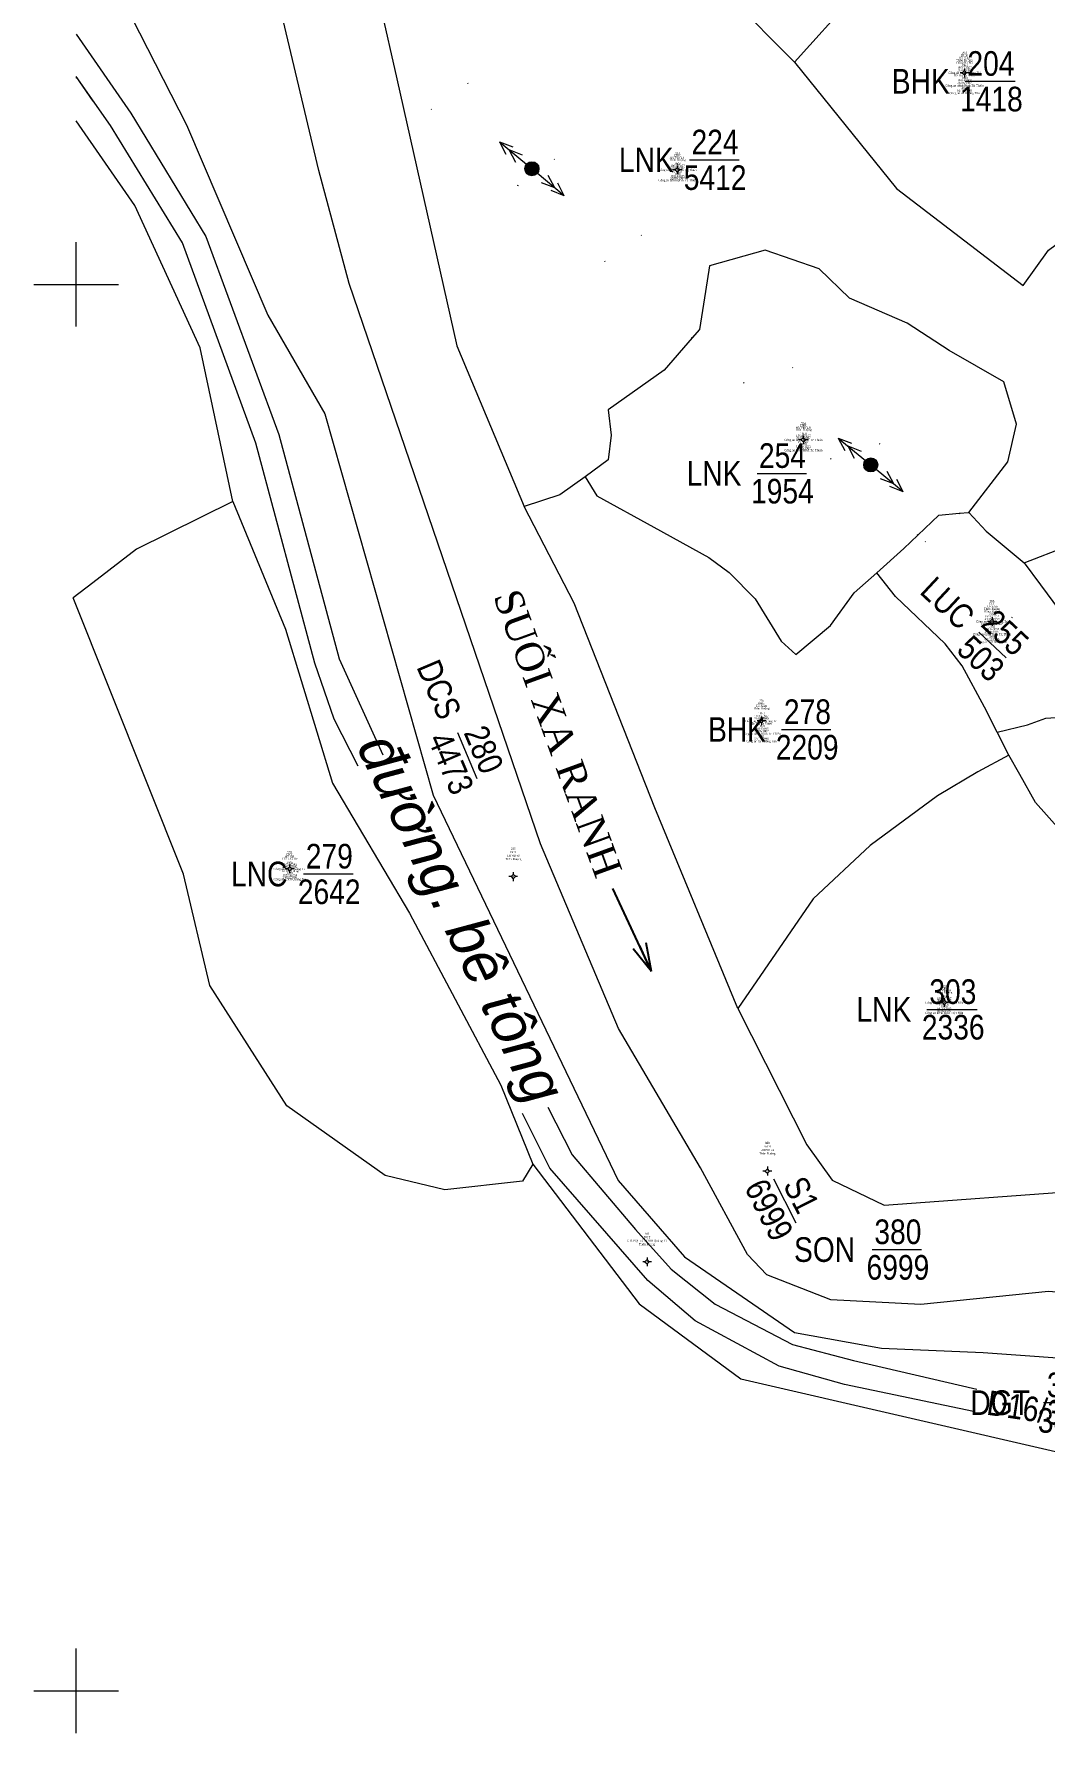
# Model space of a CAD drawing. Header units: metres. Extents: x 546779 to 548251, y 1841578 to 1843315.
# Drawn here: x 546994 to 547137.6, y 1841994 to 1842235.6 of the extents above; entities that cross this region are included whole.
import ezdxf
from ezdxf.enums import TextEntityAlignment as Align

# ---------------------------------------------------------------- set-up
doc = ezdxf.new("R2010")
doc.units = ezdxf.units.M
doc.header["$MEASUREMENT"] = 0
doc.linetypes.add('DGN Style 1', pattern=[16.3472, 0.0272, -16.32])
for name, color, linetype, lineweight in [('Level 10', 7, 'Continuous', 0), ('Level 11', 7, 'Continuous', 0), ('Level 13', 7, 'Continuous', 0), ('Level 14', 7, 'Continuous', 0), ('Level 15', 7, 'Continuous', 0), ('Level 22', 7, 'Continuous', 0), ('Level 23', 7, 'Continuous', 0), ('Level 24', 7, 'Continuous', 0), ('Level 28', 7, 'Continuous', 0), ('Level 31', 7, 'Continuous', 0), ('Level 35', 7, 'Continuous', 0), ('Level 39', 7, 'Continuous', 0), ('Level 55', 7, 'Continuous', 0), ('Level 59', 7, 'Continuous', 0), ('Level 60', 7, 'Continuous', 0)]:
    doc.layers.add(name, color=color, linetype=linetype, lineweight=lineweight)
doc.styles.add('Style-VHtimei', font='VHtimei.shx')
doc.styles.add('Style-Vnariali', font='Vnariali.shx')
doc.styles.add('Style-vnarialNarrowI', font='vnarialNarrowI.shx')
doc.styles.add('Style-Vntimei', font='Vntimei.shx')
doc.dimstyles.get("Standard").update_dxf_attribs({"dimtxt": 0.18, "dimasz": 0.18, "dimexe": 0.18, "dimexo": 0.0625, "dimgap": 0.09, "dimtad": 0, "dimtih": 1, "dimtoh": 1, "dimdec": 4, "dimzin": 0, "dimdsep": 46, "dimtxsty": 'Standard', "dimcen": 0.09, "dimadec": 0, "dimazin": 0, "dimtfac": 1, "dimtdec": 4, "dimtofl": 0, "dimtmove": 0, "dimatfit": 3, "dimfxl": 1, "dimtolj": 1, "dimtzin": 0, "dimarcsym": 0})

# ---------------------------------------------------------------- blocks, each defined once
blk = doc.blocks.new('CS1_12')
at = {"layer": 'Level 55', "linetype": 'Continuous', "lineweight": 0}
h = blk.add_hatch(color=7, dxfattribs=at)
edge = h.paths.add_edge_path()
edge.add_arc((0.004881, -0.002353), 1, 0, 360)
at = {"layer": 'Level 55', "color": 230, "linetype": 'Continuous', "lineweight": 0}
for p, q in [((-6.000885, 0.136609), (-4.06439, 0.732413)), ((-6.000885, 0.136609), (-0.994714, 0.018562)), ((-6.000885, 0.136609), (-4.167309, -0.672402)), ((-4.247345, 0.091924), (-2.304663, 0.679872)), ((-4.247345, 0.091924), (-2.419956, -0.709231)), ((4.244006, -0.12001), (2.43233, 0.693518)), ((5.997546, -0.164695), (4.18587, 0.648833)), ((5.997546, -0.164695), (0.999231, -0.040461)), ((4.244006, -0.12001), (2.315367, -0.709628)), ((5.997546, -0.164695), (4.06272, -0.746457))]:
    blk.add_line(p, q, dxfattribs=at)
blk.add_circle((0.004881, -0.002353), 1, dxfattribs=at)
blk = doc.blocks.new('CS1_13')
at = {"layer": 'Level 55', "linetype": 'Continuous', "lineweight": 0}
h = blk.add_hatch(color=7, dxfattribs=at)
edge = h.paths.add_edge_path()
edge.add_arc((0.004881, -0.002353), 1, 0, 360)
at = {"layer": 'Level 55', "color": 230, "linetype": 'Continuous', "lineweight": 0}
for p, q in [((-5.999546, 0.136947), (-4.058211, 0.729332)), ((-5.999546, 0.136947), (-1.000959, 0.024132)), ((-5.999546, 0.136947), (-4.171969, -0.674078)), ((-4.253751, 0.090063), (-2.312416, 0.682448)), ((-4.253751, 0.090063), (-2.418331, -0.714757)), ((4.250476, -0.118157), (2.429103, 0.685025)), ((6.004114, -0.158837), (4.176536, 0.652189)), ((6.004114, -0.158837), (0.999321, -0.038179)), ((4.250476, -0.118157), (2.323188, -0.71218)), ((6.004114, -0.158837), (4.062779, -0.751221))]:
    blk.add_line(p, q, dxfattribs=at)
blk.add_circle((0.004881, -0.002353), 1, dxfattribs=at)
blk = doc.blocks.new('TerminatorOpen_0.5')
at = {"color": 0, "linetype": 'ByBlock', "lineweight": -2}
for q in [(-1, 0.25), (-1, 0), (-1, -0.25)]:
    blk.add_line((0, 0), q, dxfattribs=at)
blk = doc.blocks.new('N_THUA_200')
at = {"layer": 'Level 13', "color": 230, "linetype": 'Continuous', "lineweight": 13, "flags": 128}
blk.add_lwpolyline([(-2.62, 0), (4.46, 0)], dxfattribs=at)
at = {"layer": 'Level 13', "color": 230, "linetype": 'Continuous', "lineweight": 0, "style": 'Style-vnarialNarrowI'}
blk.add_text('204', height=3.49998, dxfattribs=at).set_placement((1.027401, 0.78), align=Align.CENTER)
blk.add_text('BHK ', height=3.49998, dxfattribs=at).set_placement((-3.719263, -0.00001), align=Align.MIDDLE_RIGHT)
blk.add_text('1418', height=3.49998, dxfattribs=at).set_placement((1.093083, -0.78002), align=Align.TOP_CENTER)
blk = doc.blocks.new('N_THUA_218')
at = {"layer": 'Level 13', "color": 230, "linetype": 'Continuous', "lineweight": 13, "flags": 128}
blk.add_lwpolyline([(-2.61, 0), (4.47, 0)], dxfattribs=at)
at = {"layer": 'Level 13', "color": 230, "linetype": 'Continuous', "lineweight": 0, "style": 'Style-vnarialNarrowI'}
blk.add_text('224', height=3.49998, dxfattribs=at).set_placement((1.037401, 0.78), align=Align.CENTER)
blk.add_text('LNK ', height=3.49998, dxfattribs=at).set_placement((-3.719752, -0.00001), align=Align.MIDDLE_RIGHT)
blk.add_text('5412', height=3.49998, dxfattribs=at).set_placement((1.052668, -0.78002), align=Align.TOP_CENTER)
blk = doc.blocks.new('N_THUA_244')
at = {"layer": 'Level 13', "color": 230, "linetype": 'Continuous', "lineweight": 13, "flags": 128}
blk.add_lwpolyline([(-2.62, 0), (4.4, 0)], dxfattribs=at)
at = {"layer": 'Level 13', "color": 230, "linetype": 'Continuous', "lineweight": 0, "style": 'Style-vnarialNarrowI'}
blk.add_text('254', height=3.49998, dxfattribs=at).set_placement((0.997401, 0.78), align=Align.CENTER)
blk.add_text('LNK ', height=3.49998, dxfattribs=at).set_placement((-3.719752, -0.00001), align=Align.MIDDLE_RIGHT)
blk.add_text('1954', height=3.49998, dxfattribs=at).set_placement((0.992253, -0.78002), align=Align.TOP_CENTER)
blk = doc.blocks.new('N_THUA_245')
at = {"layer": 'Level 13', "color": 230, "linetype": 'Continuous', "lineweight": 13, "flags": 128}
blk.add_lwpolyline([(-2.837475, -0.008119), (2.511422, -0.00892)], dxfattribs=at)
at = {"layer": 'Level 13', "color": 230, "linetype": 'Continuous', "lineweight": 0, "style": 'Style-vnarialNarrowI'}
blk.add_text('255', height=3.499866, rotation=359.999926, dxfattribs=at).set_placement((-0.032257, 0.772198), align=Align.CENTER)
blk.add_text('LUC ', height=3.499866, rotation=359.999926, dxfattribs=at).set_placement((-3.765346, -0.008772), align=Align.MIDDLE_RIGHT)
blk.add_text('503', height=3.499866, rotation=359.999926, dxfattribs=at).set_placement((-0.058014, -0.780513), align=Align.TOP_CENTER)
blk = doc.blocks.new('N_THUA_267')
at = {"layer": 'Level 13', "color": 230, "linetype": 'Continuous', "lineweight": 13, "flags": 128}
blk.add_lwpolyline([(-2.62, 0), (4.4, 0)], dxfattribs=at)
at = {"layer": 'Level 13', "color": 230, "linetype": 'Continuous', "lineweight": 0, "style": 'Style-vnarialNarrowI'}
blk.add_text('278', height=3.49998, dxfattribs=at).set_placement((1.058231, 0.78), align=Align.CENTER)
blk.add_text('BHK ', height=3.49998, dxfattribs=at).set_placement((-3.719263, -0.00001), align=Align.MIDDLE_RIGHT)
blk.add_text('2209', height=3.49998, dxfattribs=at).set_placement((1.028142, -0.78002), align=Align.TOP_CENTER)
blk = doc.blocks.new('N_THUA_268')
at = {"layer": 'Level 13', "color": 230, "linetype": 'Continuous', "lineweight": 13, "flags": 128}
blk.add_lwpolyline([(-2.61, 0), (4.47, 0)], dxfattribs=at)
at = {"layer": 'Level 13', "color": 230, "linetype": 'Continuous', "lineweight": 0, "style": 'Style-vnarialNarrowI'}
blk.add_text('279', height=3.49998, dxfattribs=at).set_placement((1.07329, 0.78), align=Align.CENTER)
blk.add_text('LNC ', height=3.49998, dxfattribs=at).set_placement((-3.771418, -0.00001), align=Align.MIDDLE_RIGHT)
blk.add_text('2642', height=3.49998, dxfattribs=at).set_placement((1.052668, -0.78002), align=Align.TOP_CENTER)
blk = doc.blocks.new('N_THUA_269')
at = {"layer": 'Level 13', "color": 230, "linetype": 'Continuous', "lineweight": 13, "flags": 128}
blk.add_lwpolyline([(-2.620864, -0.007874), (4.463146, -0.001816)], dxfattribs=at)
at = {"layer": 'Level 13', "color": 230, "linetype": 'Continuous', "lineweight": 0, "style": 'Style-vnarialNarrowI'}
blk.add_text('280', height=3.499918, rotation=0.00005, dxfattribs=at).set_placement((1.057784, 0.776932), align=Align.CENTER)
blk.add_text('DCS ', height=3.499978, rotation=0.00005, dxfattribs=at).set_placement((-3.942506, -0.006227), align=Align.MIDDLE_RIGHT)
blk.add_text('4473', height=3.499918, rotation=0.00005, dxfattribs=at).set_placement((1.035004, -0.784214), align=Align.TOP_CENTER)
blk = doc.blocks.new('N_THUA_290')
at = {"layer": 'Level 13', "color": 230, "linetype": 'Continuous', "lineweight": 13, "flags": 128}
blk.add_lwpolyline([(-2.61, 0), (4.52, 0)], dxfattribs=at)
at = {"layer": 'Level 13', "color": 230, "linetype": 'Continuous', "lineweight": 0, "style": 'Style-vnarialNarrowI'}
blk.add_text('303', height=3.49998, dxfattribs=at).set_placement((1.069485, 0.78), align=Align.CENTER)
blk.add_text('LNK ', height=3.49998, dxfattribs=at).set_placement((-3.719752, -0.00001), align=Align.MIDDLE_RIGHT)
blk.add_text('2336', height=3.49998, dxfattribs=at).set_placement((1.123631, -0.78002), align=Align.TOP_CENTER)
blk = doc.blocks.new('N_THUA_368')
at = {"layer": 'Level 13', "color": 230, "linetype": 'Continuous', "lineweight": 13, "flags": 128}
blk.add_lwpolyline([(-2.62, 0), (4.4, 0)], dxfattribs=at)
at = {"layer": 'Level 13', "color": 230, "linetype": 'Continuous', "lineweight": 0, "style": 'Style-vnarialNarrowI'}
blk.add_text('380', height=3.49998, dxfattribs=at).set_placement((1.024692, 0.78), align=Align.CENTER)
blk.add_text('SON ', height=3.49998, dxfattribs=at).set_placement((-3.944533, -0.00001), align=Align.MIDDLE_RIGHT)
blk.add_text('6999', height=3.49998, dxfattribs=at).set_placement((1.028142, -0.78002), align=Align.TOP_CENTER)
blk = doc.blocks.new('N_THUA_369')
at = {"layer": 'Level 13', "color": 230, "linetype": 'Continuous', "lineweight": 13, "flags": 128}
blk.add_lwpolyline([(-2.61, 0), (4.47, 0)], dxfattribs=at)
at = {"layer": 'Level 13', "color": 230, "linetype": 'Continuous', "lineweight": 0, "style": 'Style-vnarialNarrowI'}
blk.add_text('381', height=3.49998, dxfattribs=at).set_placement((1.224692, 0.78), align=Align.CENTER)
blk.add_text('DGT ', height=3.49998, dxfattribs=at).set_placement((-3.429562, -0.00001), align=Align.MIDDLE_RIGHT)
blk.add_text('3833', height=3.49998, dxfattribs=at).set_placement((1.044337, -0.78002), align=Align.TOP_CENTER)
blk = doc.blocks.new('N_THUA_370')
at = {"layer": 'Level 14', "color": 2, "linetype": 'Continuous', "lineweight": 0, "style": 'Style-vnarialNarrowI'}
blk.add_text('D16/3833', height=3.499983, rotation=0.000034, dxfattribs=at).set_placement((0.114121, 0.000273), align=Align.MIDDLE_CENTER)
blk = doc.blocks.new('CENTRD')
at = {"layer": 'Level 11', "linetype": 'Continuous', "lineweight": 0}
h = blk.add_hatch(color=3, dxfattribs=at)
edge = h.paths.add_edge_path()
edge.add_arc((-0.0025, 0), 1.500056, 0, 360)
at = {"layer": 'Level 11', "color": 3, "linetype": 'Continuous', "lineweight": 0}
for p, q in [((-6.200231, 0), (-12.400462, 0)), ((0, 6.200231), (-6.200231, 0)), ((-6.200231, 0), (0, -6.200231)), ((0, 12.400462), (0, 6.200231)), ((6.200231, 0), (0, 6.200231)), ((0, -6.200231), (6.200231, 0)), ((12.600469, 0), (6.200231, 0)), ((0, -6.200231), (0, -12.400462))]:
    blk.add_line(p, q, dxfattribs=at)

msp = doc.modelspace()

# ---------------------------------------------------------------- linework, layer by layer
at = {"layer": 'Level 10', "color": 7, "linetype": 'Continuous', "lineweight": 0}
for p, q in [((547066, 1842268.13), (547102.14, 1842231.61)), ((547102.14, 1842231.61), (547126.59, 1842258.76)), ((547125.56, 1842167.45), (547126.94, 1842167.57)), ((547134.82, 1842160.42), (547137.15, 1842157.29)), ((547002.37, 1842157.55), (546999.59, 1842155.41)), ((547132.65, 1842133.06), (547130.95, 1842136.34))]:
    msp.add_line(p, q, dxfattribs=at)
at = {"layer": 'Level 10', "color": 7, "linetype": 'Continuous', "lineweight": 0, "flags": 128}
for points in [[(547007.9, 1842237.89), (547015.68, 1842222.7), (547027.26, 1842195.62), (547035.35, 1842181.6), (547050.75, 1842127.38), (547077.06, 1842072.59), (547086.53, 1842061.73), (547102.15, 1842050.96), (547114.53, 1842048.73), (547128.96, 1842048.09), (547145.51, 1842046.93), (547158.87, 1842043.3), (547168.95, 1842037.43), (547189.35, 1842022.32), (547210.69, 1842000)], [(547102.14, 1842231.61), (547116.68, 1842213.66), (547134.68, 1842199.86), (547138.26, 1842204.89), (547141.9, 1842207.59), (547145.4, 1842210.74)], [(547022.27, 1842169.11), (547017.64, 1842190.98), (547008.33, 1842211.24), (547000, 1842223.28)], [(547126.94, 1842167.57), (547132.51, 1842174.77), (547133.73, 1842180.15), (547131.92, 1842186.15), (547124.15, 1842190.61), (547118.17, 1842194.48), (547109.96, 1842198.05), (547105.68, 1842202.22), (547097.96, 1842204.88), (547090.06, 1842202.63), (547089.49, 1842199.01)], [(547089.49, 1842199.01), (547088.63, 1842193.6), (547087.61, 1842192.42)], [(547087.61, 1842192.42), (547083.62, 1842187.8), (547075.66, 1842182.17), (547076.07, 1842178.54), (547075.66, 1842175.06), (547072.39, 1842172.64)], [(547072.39, 1842172.64), (547068.78, 1842170.08), (547063.73, 1842168.42)], [(547072.39, 1842172.64), (547074.02, 1842169.95), (547082.13, 1842165.47), (547089.96, 1842161.18), (547092.88, 1842159.02), (547096.54, 1842155.3), (547100.25, 1842149.28), (547102.33, 1842147.39), (547107.27, 1842151.52), (547110.66, 1842156.14), (547113.85, 1842159)], [(547022.27, 1842169.11), (547008.58, 1842162.33), (547002.37, 1842157.55)], [(547022.27, 1842169.11), (547029.78, 1842150.97), (547036.45, 1842129.08), (547047.4, 1842110.58), (547060.41, 1842086.14), (547064.92, 1842074.9)], [(547119.7, 1842164.35), (547122.69, 1842167.21), (547125.56, 1842167.45)], [(547126.94, 1842167.57), (547129.39, 1842164.9), (547134.82, 1842160.42)], [(547134.82, 1842160.42), (547140.92, 1842162.78), (547144.68, 1842166.56)], [(547113.85, 1842159), (547117.7, 1842162.44), (547119.7, 1842164.35)], [(547130.95, 1842136.34), (547129.17, 1842139.9), (547126, 1842145.76), (547123.6, 1842148.88), (547116.53, 1842155.62), (547113.85, 1842159)], [(547064.92, 1842074.9), (547063.49, 1842072.49), (547052.43, 1842071.25), (547043.94, 1842073.28), (547029.95, 1842083.17), (547019.02, 1842100.32), (547015.28, 1842116.14), (546999.59, 1842155.41)], [(547137.15, 1842157.29), (547139.86, 1842153.65), (547144.59, 1842143.22), (547145.55, 1842141.8)], [(547130.95, 1842136.34), (547135.29, 1842137.39), (547137.89, 1842138.33), (547141.35, 1842138.55), (547145.48, 1842141.75)], [(547132.65, 1842133.06), (547128.23, 1842130.68), (547122.49, 1842127.28), (547112.93, 1842120.21), (547104.81, 1842112.65), (547094.09, 1842097.02)], [(547149.32, 1842109.59), (547147.03, 1842111.16), (547144.41, 1842115.2), (547142.8, 1842119.21), (547139.93, 1842122.39), (547136.43, 1842126.34), (547134.21, 1842130.33), (547132.65, 1842133.06)], [(547064.92, 1842074.9), (547080.07, 1842055.03), (547094.52, 1842044.35), (547141.72, 1842033.46), (547154.65, 1842030.9), (547164.03, 1842027.52), (547169.38, 1842024.33), (547183.89, 1842011.5)]]:
    msp.add_lwpolyline(points, dxfattribs=at)
at = {"layer": 'Level 14', "color": 2, "linetype": 'Continuous', "lineweight": 13, "flags": 128}
msp.add_lwpolyline([(547099.15, 1842072.79), (547102.32, 1842066.53)], dxfattribs=at)
at = {"layer": 'Level 22', "color": 1, "linetype": 'Continuous', "lineweight": 0, "ltscale": 2, "flags": 128}
for points in [[(547000, 1842235.6), (547007.77, 1842224.37), (547018.44, 1842206.8), (547028.81, 1842178.66), (547037.4, 1842146.76), (547043.62, 1842133.11)], [(547002.43, 1842226.07), (547000, 1842229.56)], [(547040.11, 1842131.5), (547036.7, 1842138.16), (547033.93, 1842146.14), (547025.54, 1842177.44), (547015.12, 1842205.93), (547004.86, 1842222.58), (547000, 1842229.56)], [(547067.06, 1842083), (547070.54, 1842076.2), (547079.56, 1842065.6), (547084.63, 1842059.98), (547090.87, 1842054.98), (547101.88, 1842049.27), (547110.52, 1842046.96)], [(547109.26, 1842043.55), (547099.99, 1842046.16), (547088.02, 1842052.6), (547081.3, 1842058.33), (547067.36, 1842074.32), (547063.46, 1842082.12)], [(547110.52, 1842046.96), (547128.07, 1842042.9)], [(547127.6, 1842039.74), (547109.26, 1842043.55)]]:
    msp.add_lwpolyline(points, dxfattribs=at)
at = {"layer": 'Level 23', "color": 12, "linetype": 'Continuous', "lineweight": 0, "flags": 128}
for points in [[(547007.9, 1842237.89), (547015.68, 1842222.7), (547027.26, 1842195.62), (547035.35, 1842181.6), (547050.75, 1842127.38), (547077.06, 1842072.59), (547086.53, 1842061.73), (547102.15, 1842050.96), (547114.53, 1842048.73), (547128.96, 1842048.09), (547145.51, 1842046.93), (547158.87, 1842043.3), (547168.95, 1842037.43), (547189.35, 1842022.32), (547210.69, 1842000)], [(547022.27, 1842169.11), (547017.64, 1842190.98), (547008.33, 1842211.24), (547000, 1842223.28)], [(547022.27, 1842169.11), (547029.78, 1842150.97), (547036.45, 1842129.08), (547047.4, 1842110.58), (547060.41, 1842086.14), (547064.92, 1842074.9)], [(547064.92, 1842074.9), (547080.07, 1842055.03), (547094.52, 1842044.35), (547141.72, 1842033.46), (547154.65, 1842030.9), (547164.03, 1842027.52), (547169.38, 1842024.33), (547183.89, 1842011.5)]]:
    msp.add_lwpolyline(points, dxfattribs=at)
at = {"layer": 'Level 24', "color": 2, "linetype": 'DGN Style 1', "lineweight": 0}
msp.add_line((547000, 1842245.84), (547000, 1842223.28), dxfattribs=at)
at = {"layer": 'Level 31', "color": 4, "linetype": 'Continuous', "lineweight": 0}
msp.add_line((547043.3, 1842239.49), (547045.6, 1842229.22), dxfattribs=at)
at = {"layer": 'Level 31', "color": 4, "linetype": 'Continuous', "lineweight": 0, "flags": 128}
for points in [[(547226.56, 1842000), (547212.02, 1842026.28), (547193.21, 1842044.14), (547162.87, 1842054.64), (547138.25, 1842056.79), (547120.11, 1842054.95), (547107.32, 1842055.58), (547098.21, 1842059.16), (547095.49, 1842062.06), (547088.78, 1842074.36), (547077.14, 1842094.18), (547066.01, 1842120.44), (547038.83, 1842200.15), (547034.51, 1842216.22), (547027.66, 1842245)], [(547045.6, 1842229.22), (547054.12, 1842191.26), (547063.73, 1842168.42)], [(547094.09, 1842097.02), (547082.27, 1842125.56), (547070.81, 1842154.68), (547063.73, 1842168.42)], [(547094.09, 1842097.02), (547103.9, 1842077.65), (547107.52, 1842072.6), (547114.88, 1842069.08), (547143.4, 1842071.16)]]:
    msp.add_lwpolyline(points, dxfattribs=at)
at = {"layer": 'Level 59', "color": 6, "linetype": 'DGN Style 1', "lineweight": 0, "flags": 128}
for points in [[(547043.3, 1842239.49), (547066.79, 1842218.84), (547089.49, 1842199.01)], [(547087.61, 1842192.42), (547062.83, 1842214.08), (547045.6, 1842229.22)], [(547089.49, 1842199.01), (547115, 1842176.71), (547125.56, 1842167.45)], [(547119.7, 1842164.35), (547111.02, 1842171.96), (547087.61, 1842192.42)], [(547125.56, 1842167.45), (547137.15, 1842157.29)], [(547145.48, 1842141.75), (547119.7, 1842164.35)], [(547137.15, 1842157.29), (547151.16, 1842145.01)]]:
    msp.add_lwpolyline(points, dxfattribs=at)
at = {"layer": 'Level 60', "color": 7, "linetype": 'Continuous', "lineweight": 0, "flags": 128}
for points in [[(547000, 1842194), (547000, 1842206)], [(546994, 1842200), (547006, 1842200)], [(547000, 1841994), (547000, 1842006)], [(546994, 1842000), (547006, 1842000)]]:
    msp.add_lwpolyline(points, dxfattribs=at)

# ---------------------------------------------------------------- block references
at = {"layer": 'Level 11', "color": 3, "linetype": 'Continuous', "lineweight": 0, "xscale": 0.049998, "yscale": 0.049998, "zscale": 0.049998}
for p in [(547126.32, 1842230.09), (547085.51, 1842216.28), (547103.41, 1842177.89), (547130.24, 1842152.07), (547097.44, 1842137.92), (547030.36, 1842116.88), (547062.15, 1842115.78), (547123.44, 1842097.87), (547098.29, 1842073.92), (547081.19, 1842061.02)]:
    msp.add_blockref('CENTRD', p, dxfattribs=at)
at = {"layer": 'Level 13', "color": 230, "linetype": 'Continuous', "lineweight": 0}
for name, p in [('N_THUA_200', (547129.06, 1842228.89)), ('N_THUA_218', (547089.81, 1842217.72)), ('N_THUA_244', (547099.44, 1842173.13)), ('N_THUA_267', (547102.93, 1842136.71)), ('N_THUA_268', (547034.93, 1842116.16)), ('N_THUA_290', (547123.6, 1842096.9)), ('N_THUA_368', (547115.83, 1842062.75)), ('N_THUA_369', (547140.17, 1842040.98))]:
    msp.add_blockref(name, p, dxfattribs=at)
for name, p, xscale, yscale, zscale, rotation in [('N_THUA_245', (547130.43, 1842148.63), 0.999998, 0.999998, 0.999998, 316.978302), ('N_THUA_269', (547055.24, 1842133.85), 1.000001, 1.000001, 1.000001, 292.969053)]:
    msp.add_blockref(name, p, dxfattribs=dict(at, xscale=xscale, yscale=yscale, zscale=zscale, rotation=rotation))
at = {"layer": 'Level 14', "color": 2, "linetype": 'Continuous', "lineweight": 0, "xscale": 0.999999, "yscale": 0.999999, "zscale": 0.999999, "rotation": 351.519894}
msp.add_blockref('N_THUA_370', (547138.09, 1842039.76), dxfattribs=at)
at = {"layer": 'Level 55', "color": 230, "linetype": 'Continuous', "lineweight": 0}
for name, p, rotation in [('CS1_13', (547064.81, 1842216.46), 321.648744), ('CS1_12', (547113, 1842174.34), 321.779626)]:
    msp.add_blockref(name, p, dxfattribs=dict(at, rotation=rotation))

# ---------------------------------------------------------------- texts
at = {"layer": 'Level 14', "color": 2, "linetype": 'Continuous', "lineweight": 0, "style": 'Style-vnarialNarrowI'}
msp.add_text('S1', height=3.5, rotation=296.8601, dxfattribs=at).set_placement((547101.57, 1842069.74), align=Align.CENTER)
msp.add_text('6999', height=3.5, rotation=296.8601, dxfattribs=at).set_placement((547100.1, 1842069.19), align=Align.TOP_CENTER)
at = {"layer": 'Level 15', "color": 3, "linetype": 'Continuous', "lineweight": 0, "char_height": 0.3, "attachment_point": 5, "style": 'Style-Vntimei'}
for s, insert, line_spacing_factor in [('204\\PBHK\\PHå X¨m\\PTh«n Ruéng\\P§«ng Ra Nu\\P1963\\P197121567\\P21/09/1999\\PC«ng an t∅nh Qu¶ng TrÞ\\PHå ThÞ Ta V\xadíc\\P1969\\P191143088\\P26/06/1987\\PC«ng an t∅nh B×nh TrÞ Thiªn\\P46/6\\P02/12/1998\\PC«ng an x· H\xadíng T©n\\P', (547126.32, 1842230.04), 0.72), ('224\\PLNK\\PHå V¨n Lµi\\PTh«n Ruéng\\P \\P1960\\P190457167\\P30/06/1987\\PC«ng an t∅nh B×nh TrÞ Thiªn\\PPÝ Nhøc\\P1970\\P191143105\\P30/06/1987\\PC«ng an t∅nh B×nh TrÞ Thiªn\\P \\P \\P \\P', (547085.51, 1842216.23), 0.585), ('254\\PLNK\\PHå V¨n Lµi\\PTh«n Ruéng\\P \\P1960\\P190457167\\P30/06/1987\\PC«ng an t∅nh B×nh TrÞ Thiªn\\PPÝ Nhøc\\P1970\\P191143105\\P30/06/1987\\PC«ng an t∅nh B×nh TrÞ Thiªn\\P \\P \\P \\P', (547103.41, 1842177.84), 0.585), ('255\\PLUC\\PHå X¨m\\PTh«n Ruéng\\P§«ng Ruéng\\P1963\\P197121567\\P21/09/1999\\PC«ng an t∅nh Qu¶ng TrÞ\\PHå ThÞ Ta V\xadíc\\P1969\\P191143088\\P26/06/1987\\PC«ng an t∅nh B×nh TrÞ Thiªn\\P46/6\\P02/12/1998\\PC«ng an x· H\xadíng T©n\\P', (547130.24, 1842152.02), 0.72), ('278\\PBHK\\PHå X¨m\\PTh«n Ruéng\\P \\P1963\\P197121567\\P21/09/1999\\PC«ng an t∅nh Qu¶ng TrÞ\\PHå ThÞ Ta V\xadíc\\P1969\\P191143088\\P26/06/1987\\PC«ng an t∅nh B×nh TrÞ Thiªn\\P46/6\\P02/12/1998\\PC«ng an x· H\xadíng T©n\\P', (547097.44, 1842137.87), 0.72), ('279\\PLNC\\PHå S\xadl\\PTh«n Xa Re\\P \\P1960\\P197236283\\P24/02/2006\\PC«ng an t∅nh Qu¶ng TrÞ\\PHå ThÞ Tr¨ng\\P1970\\P197236264\\P24/02/2006\\PC«ng an t∅nh Qu¶ng TrÞ\\P \\P \\P \\P', (547030.36, 1842116.83), 0.585), ('303\\PLNK\\PHå V¨n Lµi\\PTh«n Ruéng\\P \\P1960\\P190457167\\P30/06/1987\\PC«ng an t∅nh B×nh TrÞ Thiªn\\PPÝ Nhøc\\P1970\\P191143105\\P30/06/1987\\PC«ng an t∅nh B×nh TrÞ Thiªn\\P \\P \\P \\P', (547123.44, 1842097.82), 0.585)]:
    msp.add_mtext(s, dxfattribs=dict(at, insert=insert, line_spacing_factor=line_spacing_factor))
for s, insert in [('280\\PDCS\\PUBND x·\\PTh«n Ruéng\\P \\P \\P \\P \\P \\P \\P \\P \\P \\P \\P \\P \\P \\P', (547062.15, 1842115.73)), ('380\\PSON\\PUBND x·\\PTh«n Ruéng\\P \\P \\P \\P \\P \\P \\P \\P \\P \\P \\P \\P \\P \\P', (547098.29, 1842073.87)), ('381\\PDGT\\PCTCPQL vµ XD§B Qu¶ng Tri\\PTh«n Ruéng\\P \\P \\P \\P \\P \\P \\P \\P \\P \\P \\P \\P \\P \\P', (547081.19, 1842060.97))]:
    msp.add_mtext(s, dxfattribs=dict(at, insert=insert))
at = {"layer": 'Level 28', "color": 230, "linetype": 'Continuous', "lineweight": 0, "style": 'Style-Vnariali'}
msp.add_text('®\xadêng. bª t«ng', height=6, rotation=295.6414, dxfattribs=at).set_placement((547054.84, 1842109.93), align=Align.MIDDLE_CENTER)
at = {"layer": 'Level 39', "color": 120, "linetype": 'Continuous', "lineweight": 0, "style": 'Style-VHtimei'}
msp.add_text('suèi Xa Ranh', height=3.9999, rotation=289.9825, dxfattribs=at).set_placement((547068.5, 1842136.16), align=Align.MIDDLE_CENTER)

# ---------------------------------------------------------------- leaders
at = {"layer": 'Level 35', "color": 4, "linetype": 'Continuous', "lineweight": 0}
msp.add_leader([(547081.83, 1842102.31), (547076.33, 1842114.09)], dimstyle='Standard', override={"dimtxt": 4, "dimasz": 4, "dimgap": 0, "dimtxsty": 'Style-Vntimei', "dimldrblk": 'TerminatorOpen_0.5'}, dxfattribs=at)

doc.saveas('drawing.dxf')
